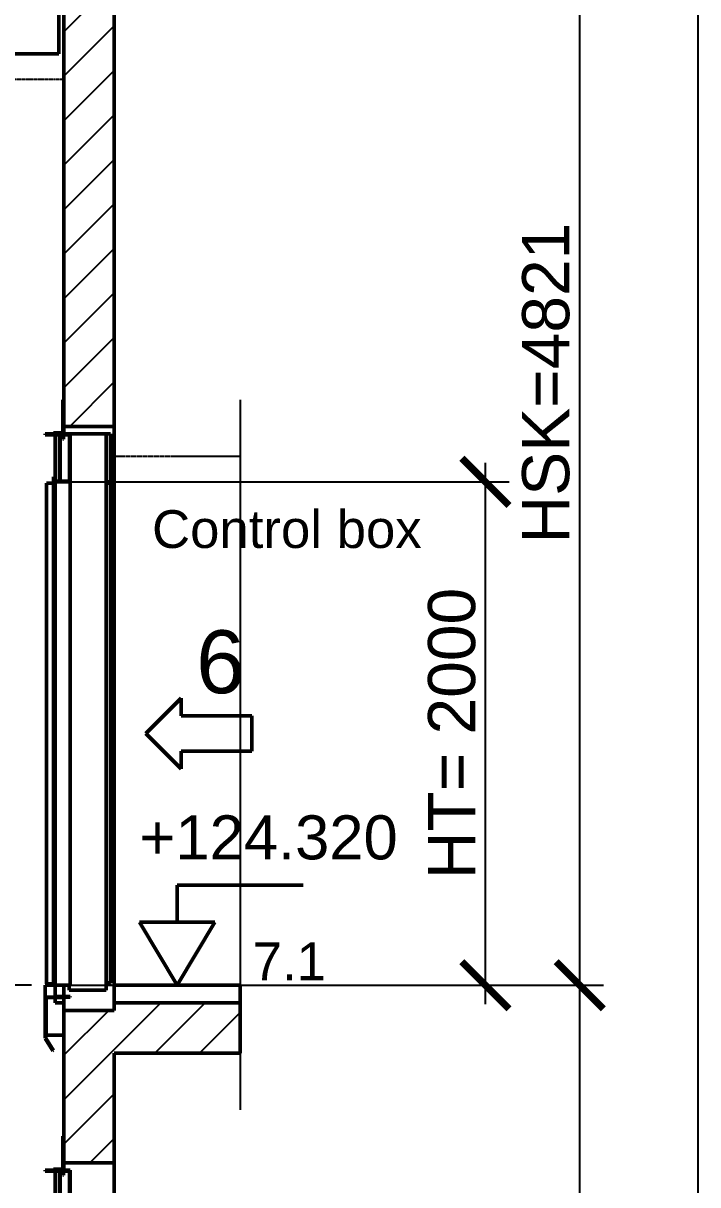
# Model space of a CAD drawing. Header units: millimetres. Extents: x -9546 to 173314, y -46180 to 27253.
# Drawn here: x 29451 to 32132, y 20194 to 24809 of the extents above; entities that cross this region are included whole.
import ezdxf

# ---------------------------------------------------------------- set-up
doc = ezdxf.new("R2010")
doc.units = ezdxf.units.MM
doc.linetypes.add('ACISOTGB', pattern=[9, 4, -1, 1, -1, 1, -1])
doc.linetypes.add('AM_ISO02W050', pattern=[7.5, 6, -1.5])
for name, color, linetype, lineweight in [('AM_0', 7, 'Continuous', 50), ('AM_11', 173, 'ACISOTGB', 25), ('AM_5', 3, 'Continuous', 25), ('AM_8', 1, 'Continuous', 25), ('LDCar-AM_0', 7, 'Continuous', 50), ('LDCar-AM_4', 3, 'Continuous', 25), ('LDDoorFixingPoints-AM_0', 7, 'Continuous', 50), ('LDHallButton-AM_0', 7, 'Continuous', 50), ('LDHallButton-AM_3', 6, 'AM_ISO02W050', 25), ('LDShaft-AM_0', 7, 'Continuous', 50), ('LDShaft-AM_5', 3, 'Continuous', 25)]:
    doc.layers.add(name, color=color, linetype=linetype, lineweight=lineweight)
doc.layers.add('AM_VIEWS', color=1, linetype='Continuous', lineweight=25, plot=False)
doc.styles.add('LD', font='ARIALUNI.ttf')
doc.dimstyles.new('LIFT', dxfattribs={"dimtxt": 2.5, "dimasz": 2.5, "dimexe": 1.25, "dimexo": 0, "dimgap": 0.5, "dimtad": 1, "dimdec": 0, "dimzin": 1, "dimdsep": 46, "dimtxsty": 'LD', "dimblk": 'ARCHTICK', "dimcen": 0, "dimdle": 1, "dimclrd": 3, "dimclre": 3, "dimclrt": 4, "dimadec": 0, "dimazin": 0, "dimtp": 0.1, "dimtm": 0.1, "dimtfac": 0.71, "dimtdec": 0, "dimtix": 1, "dimtmove": 0, "dimatfit": 3, "dimfxl": 1, "dimtolj": 1, "dimarcsym": 0})

# ---------------------------------------------------------------- blocks, each defined once
blk = doc.blocks.new('LD_20260611094835_0000028C')
at = {"layer": 'AM_8'}
for p, q in [((0, 23157.7), (200, 23357.7)), ((0, 22981), (200, 23181)), ((0, 22804.2), (200, 23004.2)), ((0, 22627.4), (200, 22827.4)), ((0, 22450.6), (200, 22650.6)), ((0, 22273.9), (200, 22473.9)), ((0, 22097.1), (200, 22297.1)), ((0, 21920.3), (200, 22120.3)), ((0, 21743.5), (200, 21943.5)), ((23.2, 21590), (200, 21766.8)), ((0, 18915.1), (384.9, 19300)), ((200, 19291.9), (208.1, 19300)), ((361.7, 19100), (561.7, 19300)), ((0, 19091.9), (178.1, 19270)), ((0, 19268.7), (1.3, 19270)), ((538.4, 19100), (700, 19261.6)), ((0, 18738.3), (200, 18938.3)), ((103.4, 18665), (200, 18761.6))]:
    blk.add_line(p, q, dxfattribs=at)
blk = doc.blocks.new('LD_20260611094835_0000028D')
at = {"layer": 'LDShaft-AM_0'}
for p, q in [((200, 21590), (200, 24391)), ((0, 24191), (0, 21590)), ((0, 21590), (0, 21560)), ((0, 21590), (80, 21590)), ((80, 21590), (200, 21590)), ((200, 19270), (200, 21590)), ((0, 19370), (0, 19325.5)), ((0, 19322.5), (0, 19270)), ((700, 19300), (200, 19300)), ((200, 19300), (200, 19270)), ((700, 19100), (700, 19300)), ((80, 19270), (0, 19270)), ((0, 19270), (0, 18665)), ((200, 19270), (80, 19270)), ((200, 18665), (200, 19100)), ((200, 19100), (700, 19100)), ((0, 18665), (0, 18635)), ((0, 18665), (80, 18665)), ((80, 18665), (200, 18665)), ((200, 16445), (200, 18665))]:
    blk.add_line(p, q, dxfattribs=at)
blk = doc.blocks.new('LD_20260611094835_000002BD')
at = {"layer": 'LDCar-AM_0'}
for p, q in [((-40, 2190), (-100, 2190)), ((-100, 2190), (-100, 2187)), ((-100, 2187), (-43, 2187)), ((-60, 2187), (-60, 2003)), ((-43, 2187), (-43, 2010)), ((-30, 2190), (-40, 2190)), ((-40, 2010), (-40, 2190)), ((-30, 2190), (-30, 2170)), ((0, 2190), (-30, 2190)), ((-30, 2170), (-27, 2170)), ((-27, 2170), (-27, 2187)), ((-27, 2187), (-3, 2187)), ((-3, 2187), (-3, 2003)), ((0, 2000), (0, 2190)), ((-66.5, 1995), (-95, 1995)), ((-95, 1995), (-95, 5)), ((-63.5, 2020), (-66.5, 2020)), ((-66.5, 2020), (-66.5, 2000)), ((-66.5, 2000), (0, 2000)), ((-66.5, 5), (-66.5, 1995)), ((-63.5, 2003), (-63.5, 2020)), ((-3, 2003), (-63.5, 2003)), ((-60, 2000), (-60, 0)), ((-43, 2010), (-40, 2010)), ((0, 0), (0, 2000)), ((-60, 0), (-100, 0)), ((-100, 0), (-100, -47.5)), ((-95, 5), (-66.5, 5)), ((-60, -44.5), (-60, 0)), ((-60, 0), (0, 0)), ((0, -44.5), (-60, -44.5)), ((0, -47.5), (0, -44.5)), ((-100, -47.5), (-100, -210)), ((-97, -210), (-97, -47.5)), ((-97, -47.5), (-60, -47.5)), ((-60, -47.5), (0, -47.5)), ((-100, -210), (-97, -210)), ((-97.2, -210.2), (-99.8, -211.8)), ((-99.8, -211.8), (-69.8, -260.8)), ((-67.2, -259.2), (-97.2, -210.2)), ((-69.8, -260.8), (-67.2, -259.2))]:
    blk.add_line(p, q, dxfattribs=at)
blk = doc.blocks.new('LD_20260611094835_000002BF')
at = {"layer": 'LDDoorFixingPoints-AM_0'}
for p, q in [((-1, 35), (-5, 35)), ((-5, 35), (-5, -96)), ((-1, -100), (-1, 35)), ((-5, -96), (-41, -96)), ((-41, -96), (-41, -100)), ((-41, -100), (-1, -100))]:
    blk.add_line(p, q, dxfattribs=at)
blk = doc.blocks.new('LD_ENTRY_FLOOR_R')
for p, q in [((0, 0), (-150, 250)), ((150, 250), (0, 0))]:
    blk.add_line(p, q)
at = {"layer": 'AM_0'}
for p, q in [((0, 397.7), (500, 397.7)), ((0, 250), (0, 397.7)), ((-150, 250), (150, 250))]:
    blk.add_line(p, q, dxfattribs=at)
blk = doc.blocks.new('LD_20260611094835_000002CB')
at = {"layer": 'LDCar-AM_0'}
blk.add_blockref('LD_ENTRY_FLOOR_R', (0, 0), dxfattribs=at)
at = {"layer": 'LDCar-AM_0', "style": 'LD'}
blk.add_text('+124.320', height=175, dxfattribs=at).set_placement((-150, 500))
blk = doc.blocks.new('LD_ENTRY_R')
for p, q in [((0, 0), (140.6, 140.6)), ((140.6, 70.3), (140.6, 140.6)), ((140.6, 70.3), (422, 70.3)), ((422, -70.3), (422, 70.3)), ((0, 0), (140.6, -140.6)), ((140.6, -70.3), (422, -70.3)), ((140.6, -70.3), (140.6, -140.6))]:
    blk.add_line(p, q)
blk = doc.blocks.new('LD_20260611094835_000002CC')
at = {"layer": 'LDCar-AM_0'}
blk.add_blockref('LD_ENTRY_R', (0, 0), dxfattribs=at)
at = {"layer": 'LDCar-AM_0', "style": 'LD'}
blk.add_text('6', height=250, dxfattribs=at).set_placement((200, 160))
blk = doc.blocks.new('LD_20260611094835_000002CD')
at = {"layer": 'LDShaft-AM_0'}
for p, q in [((0, 0), (-35, 0)), ((-35, 0), (-35, -70)), ((0, -70), (0, 0)), ((700, 0), (200, 0)), ((200, 0), (200, -70)), ((700, -70), (700, 0)), ((-35, -70), (0, -70)), ((200, -70), (700, -70))]:
    blk.add_line(p, q, dxfattribs=at)
blk = doc.blocks.new('LD_20260611094835_000002CE')
at = {"layer": 'LDShaft-AM_0'}
for p, q in [((0, 0), (-35, 0)), ((-35, 0), (-35, -1)), ((0, -1), (0, 0)), ((-71, -1), (-71, -151)), ((-35, -1), (-71, -1)), ((-35, -1), (0, -1)), ((0, -151), (0, -22.5)), ((-71, -151), (0, -151))]:
    blk.add_line(p, q, dxfattribs=at)
blk = doc.blocks.new('LD_20260611094835_000002CF')
at = {"layer": 'LDHallButton-AM_0'}
for p, q in [((-33, 2190), (-175, 2190)), ((-15, 2190), (-33, 2190)), ((-33, 2190), (-33, 2000)), ((-33, -20), (-33, 2190)), ((-15, 2000), (-15, 2190)), ((-33, 2000), (-15, 2000)), ((-15, 1995), (-33, 1995)), ((-33, 1995), (-33, 10)), ((-15, 10), (-15, 1995)), ((-180, 0), (-180, -20)), ((-33, 10), (-15, 10)), ((-180, -20), (-33, -20))]:
    blk.add_line(p, q, dxfattribs=at)
at = {"layer": 'LDHallButton-AM_3'}
for p, q in [((500, 2100), (-15, 2100)), ((-15, 2100), (-15, 0)), ((-15, 0), (500, 0))]:
    blk.add_line(p, q, dxfattribs=at)
blk = doc.blocks.new('LD_20260611094835_000002D0')
at = {"layer": 'LDCar-AM_0'}
for p, q in [((-40, 2190), (-100, 2190)), ((-100, 2190), (-100, 2187)), ((-100, 2187), (-43, 2187)), ((-60, 2187), (-60, 2003)), ((-43, 2187), (-43, 2010)), ((-30, 2190), (-40, 2190)), ((-40, 2010), (-40, 2190)), ((-30, 2190), (-30, 2170)), ((0, 2190), (-30, 2190)), ((-30, 2170), (-27, 2170)), ((-27, 2170), (-27, 2187)), ((-27, 2187), (-3, 2187)), ((-3, 2187), (-3, 2003)), ((0, 2000), (0, 2190)), ((-66.5, 1995), (-95, 1995)), ((-95, 1995), (-95, 5)), ((-63.5, 2020), (-66.5, 2020)), ((-66.5, 2020), (-66.5, 2000)), ((-66.5, 2000), (0, 2000)), ((-66.5, 5), (-66.5, 1995)), ((-63.5, 2003), (-63.5, 2020)), ((-3, 2003), (-63.5, 2003)), ((-60, 2000), (-60, 0)), ((-43, 2010), (-40, 2010)), ((0, 0), (0, 2000)), ((-60, 0), (-100, 0)), ((-100, 0), (-100, -47.5)), ((-95, 5), (-66.5, 5)), ((-60, -44.5), (-60, 0)), ((-60, 0), (0, 0)), ((0, -44.5), (-60, -44.5)), ((0, -47.5), (0, -44.5)), ((-100, -47.5), (-100, -210)), ((-97, -210), (-97, -47.5)), ((-97, -47.5), (-60, -47.5)), ((-60, -47.5), (0, -47.5)), ((-100, -210), (-97, -210)), ((-97.2, -210.2), (-99.8, -211.8)), ((-99.8, -211.8), (-69.8, -260.8)), ((-67.2, -259.2), (-97.2, -210.2)), ((-69.8, -260.8), (-67.2, -259.2))]:
    blk.add_line(p, q, dxfattribs=at)
blk = doc.blocks.new('LD_20260611094835_000002D2')
at = {"layer": 'LDDoorFixingPoints-AM_0'}
for p, q in [((-1, 35), (-5, 35)), ((-5, 35), (-5, -96)), ((-1, -100), (-1, 35)), ((-5, -96), (-41, -96)), ((-41, -96), (-41, -100)), ((-41, -100), (-1, -100))]:
    blk.add_line(p, q, dxfattribs=at)
blk = doc.blocks.new('_ArchTick')
at = {"color": 0, "linetype": 'ByBlock', "const_width": 0.15}
blk.add_lwpolyline([(-0.5, -0.5), (0.5, 0.5)], dxfattribs=at)
blk = doc.blocks.new('*D2740')
at = {"layer": 'Defpoints', "color": 0, "transparency": 16777216}
for p in [(29638.4, 22986.9), (31288.4, 22986.9), (29638.4, 20986.9)]:
    blk.add_point(p, dxfattribs=at)
at = {"layer": 'LDShaft-AM_5', "color": 3, "lineweight": -2, "transparency": 16777216}
for p, q in [((31288.4, 20911.9), (31288.4, 23061.9)), ((29638.4, 22986.9), (31382.2, 22986.9)), ((29638.4, 20986.9), (31382.2, 20986.9))]:
    blk.add_line(p, q, dxfattribs=at)
at = {"layer": 'LDShaft-AM_5', "color": 3, "lineweight": -2, "transparency": 16777216, "xscale": 187.5, "yscale": 187.5, "zscale": 187.5}
for p, rotation in [((31288.4, 22986.9), 90), ((31288.4, 20986.9), 270)]:
    blk.add_blockref('_ArchTick', p, dxfattribs=dict(at, rotation=rotation))
at = {"layer": 'LDShaft-AM_5', "color": 4, "transparency": 16777216, "insert": (31155.1, 21986.9), "char_height": 187.5, "attachment_point": 5, "rotation": 90, "style": 'LD'}
blk.add_mtext('\\A1;HT= 2000', dxfattribs=at)
blk = doc.blocks.new('*D2694')
at = {"layer": 'AM_5', "color": 3, "lineweight": -2, "transparency": 16777216}
for p, q in [((26888.4, 20911.9), (26888.4, 24761.9)), ((29484.4, 24686.9), (26794.7, 24686.9)), ((29484.4, 20986.9), (26794.7, 20986.9))]:
    blk.add_line(p, q, dxfattribs=at)
at = {"layer": 'Defpoints', "color": 0, "transparency": 16777216}
for p in [(26888.4, 24686.9), (29484.4, 24686.9), (29484.4, 20986.9)]:
    blk.add_point(p, dxfattribs=at)
at = {"layer": 'AM_5', "color": 3, "lineweight": -2, "transparency": 16777216, "xscale": 187.5, "yscale": 187.5, "zscale": 187.5}
for p, rotation in [((26888.4, 24686.9), 90), ((26888.4, 20986.9), 270)]:
    blk.add_blockref('_ArchTick', p, dxfattribs=dict(at, rotation=rotation))
at = {"layer": 'AM_5', "color": 4, "transparency": 16777216, "insert": (26755.1, 22836.9), "char_height": 187.5, "attachment_point": 5, "rotation": 90, "style": 'LD'}
blk.add_mtext('\\A1;3700', dxfattribs=at)
blk = doc.blocks.new('*D2703')
at = {"layer": 'AM_5', "color": 3, "lineweight": -2, "transparency": 16777216}
for p, q in [((31663.4, 2836.9), (31663.4, 21061.9)), ((29613.4, 20986.9), (31757.2, 20986.9)), ((29613.4, 2911.9), (31757.2, 2911.9))]:
    blk.add_line(p, q, dxfattribs=at)
at = {"layer": 'Defpoints', "color": 0, "transparency": 16777216}
for p in [(29613.4, 20986.9), (31663.4, 20986.9), (29613.4, 2911.9)]:
    blk.add_point(p, dxfattribs=at)
at = {"layer": 'AM_5', "color": 3, "lineweight": -2, "transparency": 16777216, "xscale": 187.5, "yscale": 187.5, "zscale": 187.5}
for p, rotation in [((31663.4, 20986.9), 90), ((31663.4, 2911.9), 270)]:
    blk.add_blockref('_ArchTick', p, dxfattribs=dict(at, rotation=rotation))
at = {"layer": 'AM_5', "color": 4, "transparency": 16777216, "insert": (31523.2, 11949.4), "char_height": 187.5, "attachment_point": 5, "rotation": 90, "style": 'LD'}
blk.add_mtext('\\A1;HQ= 18075', dxfattribs=at)
blk = doc.blocks.new('*D2711')
at = {"layer": 'AM_5', "color": 3, "lineweight": -2, "transparency": 16777216}
for p, q in [((31663.4, 20911.9), (31663.4, 25882.9)), ((29613.4, 25807.9), (31757.2, 25807.9)), ((29613.4, 20986.9), (31757.2, 20986.9))]:
    blk.add_line(p, q, dxfattribs=at)
at = {"layer": 'Defpoints', "color": 0, "transparency": 16777216}
for p in [(29613.4, 25807.9), (31663.4, 25807.9), (29613.4, 20986.9)]:
    blk.add_point(p, dxfattribs=at)
at = {"layer": 'AM_5', "color": 3, "lineweight": -2, "transparency": 16777216, "xscale": 187.5, "yscale": 187.5, "zscale": 187.5}
for p, rotation in [((31663.4, 25807.9), 90), ((31663.4, 20986.9), 270)]:
    blk.add_blockref('_ArchTick', p, dxfattribs=dict(at, rotation=rotation))
at = {"layer": 'AM_5', "color": 4, "transparency": 16777216, "insert": (31529, 23397.4), "char_height": 187.5, "attachment_point": 5, "rotation": 90, "style": 'LD'}
blk.add_mtext('\\A1;HSK=4821{\\H0.5x; \\S^ ;} ', dxfattribs=at)
blk = doc.blocks.new('LD_20260611094835_00000329')
at = {"layer": 'LDShaft-AM_0'}
for p, q in [((667.9, 24253.5), (667.9, 24366)), ((17.6, 23287.7), (667.9, 24253.5))]:
    blk.add_line(p, q, dxfattribs=at)
blk.add_solid([(-129, 23070), (-18.7, 23312.2), (53.9, 23263.3), (-129, 23070)], dxfattribs=at)
at = {"layer": 'LDShaft-AM_0', "insert": (293.8, 24516), "char_height": 150, "attachment_point": 7, "style": 'LD'}
blk.add_mtext('\\fArial Unicode MS|b0|i0;\\l\\C256;VAF025', dxfattribs=at)
blk = doc.blocks.new('LD_20260611094835_0000032B')
at = {"layer": 'LDCar-AM_4'}
blk.add_line((700, 21695), (700, 18875), dxfattribs=at)
blk = doc.blocks.new('LD_20260610085845_00000153')
at = {"layer": 'AM_0'}
for p, q in [((170.75, 469.5), (-170.75, 469.5)), ((-170.75, 469.5), (-170.75, 0.5)), ((170.75, 469.5), (170.75, 0.5)), ((-170.75, 0.5), (170.75, 0.5))]:
    blk.add_line(p, q, dxfattribs=at)
at = {"layer": 'AM_11'}
for p, q in [((-191, 490), (-191, -100)), ((191, 490), (-191, 490)), ((191, -100), (191, 490)), ((-191, -100), (191, -100))]:
    blk.add_line(p, q, dxfattribs=at)

msp = doc.modelspace()

# ---------------------------------------------------------------- linework, layer by layer
at = {"layer": 'AM_VIEWS'}
msp.add_lwpolyline([(24038.4, 27132.9), (32132.2, 27132.9), (32132.2, -375), (24038.4, -375)], close=True, dxfattribs=at)

# ---------------------------------------------------------------- block references
for name, p in [('LD_20260611094835_00000329', (29613.4, 1616.9)), ('LD_20260611094835_0000028C', (29613.4, 1616.9)), ('LD_20260611094835_0000028D', (29613.4, 1616.9)), ('LD_20260610085845_00000153', (29422.4, 24686.9)), ('LD_20260611094835_000002D2', (29613.4, 23276.9)), ('LD_20260611094835_0000032B', (29613.4, 1616.9)), ('LD_20260611094835_000002D0', (29638.4, 20986.9)), ('LD_20260611094835_000002CF', (29813.4, 20986.9)), ('LD_20260611094835_000002CC', (29938.4, 21986.9)), ('LD_20260611094835_000002CB', (30063.4, 20986.9)), ('LD_20260611094835_000002CD', (29613.4, 20986.9)), ('LD_20260611094835_000002CE', (29613.4, 20939.4)), ('LD_20260611094835_000002BF', (29613.4, 20351.9)), ('LD_20260611094835_000002BD', (29638.4, 18061.9))]:
    msp.add_blockref(name, p)

# ---------------------------------------------------------------- texts
at = {"layer": 'LDShaft-AM_0', "char_height": 150, "attachment_point": 7, "style": 'LD'}
for s, insert in [('\\fArial Unicode MS|b0|i0;\\l\\C256;Control box', (29963.4, 22721.9)), ('\\fArial Unicode MS|b0|i0;\\l\\C256;7.1', (30363.4, 21006.9))]:
    msp.add_mtext(s, dxfattribs=dict(at, insert=insert))

# ---------------------------------------------------------------- dimensions: what is measured, and where the dimension line sits
at = {"layer": 'AM_5'}
for base, p1, p2, text, picture, middle in [((31663.4, 25807.9), (29613.4, 20986.9), (29613.4, 25807.9), 'HSK=<>{\\H0.5x; \\S^ ;} ', '*D2711', (31529, 23397.4)), ((31663.4, 20986.9), (29613.4, 2911.9), (29613.4, 20986.9), 'HQ= <>', '*D2703', (31523.2, 11949.4))]:
    dim = msp.add_linear_dim(base=base, p1=p1, p2=p2, angle=90, text=text, dimstyle='LIFT', override={"dimscale": 75, "dimtxt": 2.5, "dimtix": 1}, dxfattribs=at)
    dim.commit()
    dim.dimension.update_dxf_attribs({"geometry": picture, "text_midpoint": middle})
dim = msp.add_linear_dim(base=(26888.4, 24686.9), p1=(29484.4, 20986.9), p2=(29484.4, 24686.9), angle=90, dimstyle='LIFT', override={"dimscale": 75, "dimtxt": 2.5, "dimtix": 1}, dxfattribs=at)
dim.commit()
dim.dimension.update_dxf_attribs({"geometry": '*D2694', "text_midpoint": (26755.1, 22836.9)})
at = {"layer": 'LDShaft-AM_5'}
dim = msp.add_linear_dim(base=(31288.4, 22986.9), p1=(29638.4, 20986.9), p2=(29638.4, 22986.9), angle=90, text='HT= <>', dimstyle='LIFT', override={"dimscale": 75, "dimtxt": 2.5, "dimtix": 1}, dxfattribs=at)
dim.commit()
dim.dimension.update_dxf_attribs({"geometry": '*D2740', "text_midpoint": (31155.1, 21986.9)})

doc.saveas('drawing.dxf')
